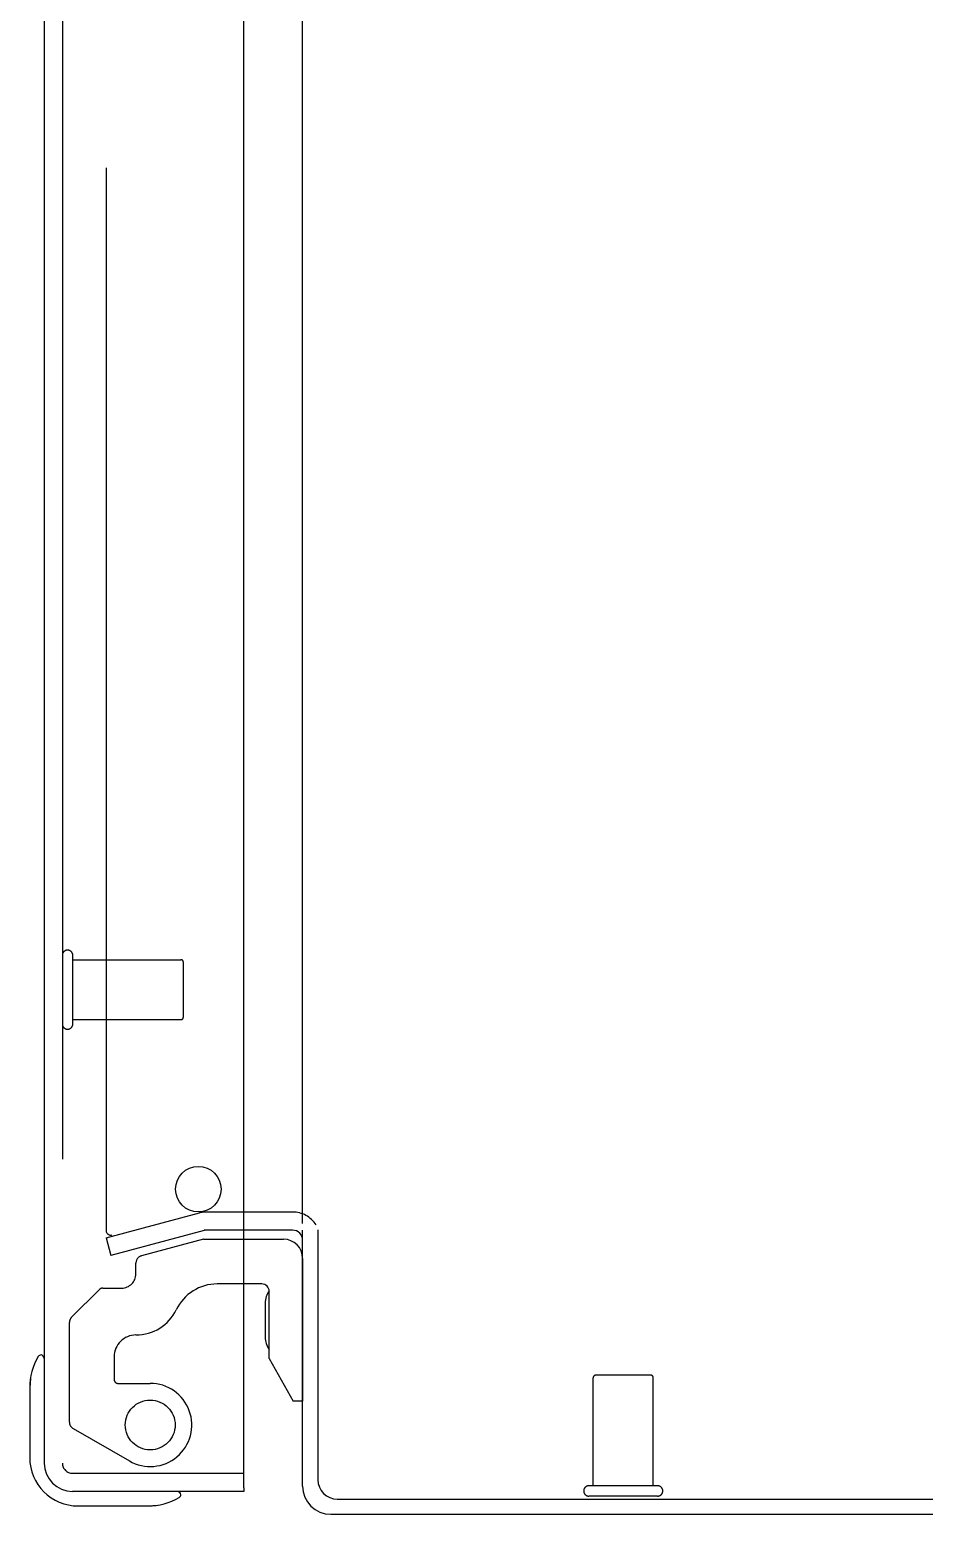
# Model space of a CAD drawing. Header units: inches. Extents: x 0 to 34.2, y 0 to 22.
# Drawn here: x 4.3294 to 4.519, y 9.683 to 9.9978 of the extents above; entities that cross this region are included whole.
import ezdxf

# ---------------------------------------------------------------- set-up
doc = ezdxf.new("R2010")
doc.units = ezdxf.units.IN
doc.header["$MEASUREMENT"] = 0
doc.linetypes.add('HIDDEN', pattern=[0.375, 0.25, -0.125])
doc.layers.add('DEFAULT_2', color=8, linetype='HIDDEN')
doc.layers.add('DOOR_ASSEMBLY', color=7, linetype='Continuous')

msp = doc.modelspace()

# ---------------------------------------------------------------- linework, layer by layer
at = {"color": 3, "linetype": 'Continuous'}
for p, q in [((4.387277440349045, 9.744656022136223), (4.387277440349045, 11.46709608466495)), ((4.385124133925054, 9.743271753720693), (4.374819024609224, 9.743271753720693)), ((4.387277440349045, 9.68902893951199), (4.387277440349045, 9.743271753720693)), ((4.390507399985262, 9.743368054864705), (4.390507399985262, 9.690361938726955)), ((4.394608936031386, 9.686260402680917), (4.995176351570562, 9.686260402680917)), ((4.393275936816435, 9.683030443044672), (4.995535235974561, 9.683030443044672))]:
    msp.add_line(p, q, dxfattribs=at)
for centre, radius, start, end in [((4.385124133925054, 9.741118447296529), 0.002153306424163778, 0, 90), ((4.393275936816435, 9.68902893951199), 0.005998496467313381, 180, 270), ((4.394608936031386, 9.690361938726955), 0.004101536046026243, 180, 270)]:
    msp.add_arc(centre, radius, start, end, dxfattribs=at)
at = {"layer": 'DEFAULT_2', "color": 8, "linetype": 'HIDDEN'}
for p, q in [((4.345614283562268, 11.46849564318645), (4.345614283562268, 9.743256463609587)), ((4.345614283562268, 9.741637953112338), (4.365410182325084, 9.746942248197708)), ((4.385124133925054, 9.74711694376384), (4.366737126877972, 9.74711694376384)), ((4.345614283562268, 9.741637953112338), (4.346609491978363, 9.737923784741216)), ((4.36640539074118, 9.743228079826594), (4.346609491978363, 9.737923784741216)), ((4.374819024609224, 9.743271753720693), (4.366737126877972, 9.743271753720693)), ((4.448851750240159, 9.689080208712562), (4.448851750240159, 9.711997541369746)), ((4.461053819977028, 9.712510233375497), (4.44936444224561, 9.712510233375497)), ((4.461566511982708, 9.689080208712562), (4.461566511982708, 9.711997541369746)), ((4.462489357592792, 9.689080208712562), (4.447928904629388, 9.689080208712562)), ((4.462489357592792, 9.686875633087826), (4.447928904629388, 9.686875633087826))]:
    msp.add_line(p, q, dxfattribs=at)
for points in [[(4.345614283562268, 9.743256463609587), (4.345619424181818, 9.743152520555391), (4.345634435982989, 9.74305067111488), (4.34565947066209, 9.742950413183152), (4.345694073168175, 9.742853253069832), (4.345738034405555, 9.742760236717855), (4.345790768259697, 9.742672243142817), (4.345851867114435, 9.742590253550043), (4.34592058637671, 9.742515007292695), (4.345996336512965, 9.74244738092027), (4.346078244751872, 9.74238794402335), (4.346165563619182, 9.74233743282765), (4.346257327680052, 9.742296224002876), (4.346352661953452, 9.74226488347894), (4.346450547623366, 9.742243579654664), (4.346550017798677, 9.742232685159744), (4.346604859283312, 9.742231099198301)], [(4.346604859283312, 9.742231099198301), (4.34665004174814, 9.742232153277689), (4.346749097324807, 9.742242071196875), (4.346847691914427, 9.742262409847672)]]:
    msp.add_lwpolyline(points, dxfattribs=at)
for centre, radius, start, end in [((4.366737126877972, 9.741990023706308), 0.005126920057532803, 90, 105.0000000000771), ((4.385124133925054, 9.741118447296529), 0.005998496467313381, 33.09982484254851, 90), ((4.366737126877972, 9.741990023706308), 0.001281730014383201, 90, 105.0000000000771), ((4.44936444224561, 9.711997541369746), 0.0005126920057532804, 89.9999972843156, 180), ((4.461053819977028, 9.711997541369746), 0.0005126920057532804, 0, 90.0000027156844), ((4.447928904629388, 9.687977920900199), 0.001102287812369553, 89.9999993065027, 270.0000000598518), ((4.462489357592792, 9.687977920900199), 0.001102287812369553, 269.999999940148, 90.0000006934973)]:
    msp.add_arc(centre, radius, start, end, dxfattribs=at)
at = {"layer": 'DOOR_ASSEMBLY', "color": 3, "linetype": 'Continuous'}
for p, q in [((4.374819024609224, 9.688644420507673), (4.374819024609224, 11.51357161498648)), ((4.332521934134363, 11.5083421565278), (4.332521934134363, 9.693873878966357)), ((4.374819024609224, 9.687875382499039), (4.338520430601752, 9.687875382499039))]:
    msp.add_line(p, q, dxfattribs=at)
at = {"layer": 'DOOR_ASSEMBLY', "color": 8, "linetype": 'HIDDEN'}
for p, q in [((4.336367124177761, 11.5083421565278), (4.336367124177761, 9.693873878966357)), ((4.338571699802619, 9.786978747211151), (4.338571699802619, 9.801539200174549)), ((4.338571699802619, 9.800616354564191), (4.361489032459723, 9.800616354564191)), ((4.362001724465632, 9.788414284827267), (4.362001724465632, 9.80010366255844)), ((4.338571699802619, 9.787901592821509), (4.361489032459723, 9.787901592821509)), ((4.366257068113207, 9.741349158699123), (4.353130953558695, 9.737832026904568)), ((4.366257068113207, 9.741349158699123), (4.374819024609224, 9.741349158699123)), ((4.351952961152527, 9.73401766301684), (4.351952961152527, 9.736296837312539)), ((4.387277440349045, 9.737298891853664), (4.387277440349045, 9.70705006351422)), ((4.344204024687222, 9.73069245215803), (4.338304423031598, 9.724792850502578)), ((4.344929080673777, 9.730992780182898), (4.348928078318629, 9.730992780182898)), ((4.374819024609224, 9.731864356592677), (4.369178573294917, 9.731864356592677)), ((4.337853930994392, 9.702566418393163), (4.337853930994392, 9.72370526652261)), ((4.347338733100953, 9.716432327219499), (4.347338733100953, 9.711613022365421)), ((4.348159040309994, 9.710792715156215), (4.354977843986426, 9.710792715156215)), ((4.338622969003026, 9.701234405489945), (4.350568692737168, 9.694337538672395)), ((4.338520430601752, 9.691720572542193), (4.374819024609224, 9.691720572542193))]:
    msp.add_line(p, q, dxfattribs=at)
at = {"layer": 'DOOR_ASSEMBLY', "color": 7, "linetype": 'Continuous'}
for p, q in [((4.374819024609224, 9.741349158699123), (4.383227173503331, 9.741349158699123)), ((4.378612945451756, 9.731864356592677), (4.374819024609224, 9.731864356592677)), ((4.380202290669432, 9.71607344281548), (4.380202290669432, 9.730275011374836)), ((4.379356348859957, 9.727788455146943), (4.379356666201284, 9.724199611106664)), ((4.379356666201284, 9.724199611106664), (4.379356348859957, 9.720610767066391)), ((4.380202290669432, 9.71607344281548), (4.385277941526507, 9.70705006351422)), ((4.32959409778103, 9.711832214342554), (4.329445782100057, 9.709887988096726)), ((4.329445782100057, 9.709887988096726), (4.329445782100057, 9.695053070579597)), ((4.387277440349045, 9.70705006351422), (4.385277941526507, 9.70705006351422)), ((4.374819024609224, 9.688644420507673), (4.374819024609224, 9.687875382499039)), ((4.354534539732166, 9.684799230464526), (4.356478765972929, 9.684947546145375)), ((4.339699622215022, 9.684799230464526), (4.354534539732166, 9.684799230464526))]:
    msp.add_line(p, q, dxfattribs=at)
at = {"layer": 'DOOR_ASSEMBLY', "color": 3, "linetype": 'Continuous'}
msp.add_circle((4.365180414900983, 9.7519618832182), 0.004819304854080836, dxfattribs=at)
at = {"layer": 'DOOR_ASSEMBLY', "color": 8, "linetype": 'HIDDEN'}
msp.add_circle((4.354977843986426, 9.70197441265726), 0.005280727659258788, dxfattribs=at)
for centre, radius, start, end in [((4.337469411989961, 9.801539200174549), 0.001102287812369553, 359.999999306499, 180.0000000599021), ((4.361489032459723, 9.80010366255844), 0.0005126920057532804, 359.9999972842963, 90), ((4.337469411989961, 9.786978747211151), 0.001102287812369553, 179.9999999400978, 6.934949618555424e-07), ((4.361489032459723, 9.788414284827267), 0.0005126920057532804, 270, 2.715697531439536e-06), ((4.353542306370201, 9.736296837312539), 0.001589345217835169, 105.0000000000771, 180), ((4.348928078318629, 9.73401766301684), 0.003024882833944354, 270, 0), ((4.344929080673777, 9.729967396171396), 0.001025384011506561, 90, 134.9999999999062), ((4.369178573294917, 9.722225746884522), 0.009638609708161673, 90, 154.2581996112835), ((4.351952961152527, 9.730531357377727), 0.009484802106435687, 270, 334.2581996049984), ((4.339392007011661, 9.72370526652261), 0.001538076017259841, 134.9999999999062, 180), ((4.351952961152527, 9.716432327219499), 0.004614228051779523, 90, 180), ((4.348159040309994, 9.711613022365421), 0.0008203072092052487, 180, 270), ((4.354977843986426, 9.70197441265726), 0.008818302498956421, 239.9999999998628, 90), ((4.339392007011661, 9.702566418393163), 0.001538076017259841, 180, 239.9999999998628), ((4.338520430601752, 9.693873878966357), 0.002153306424163778, 180, 270)]:
    msp.add_arc(centre, radius, start, end, dxfattribs=at)
at = {"layer": 'DOOR_ASSEMBLY', "color": 7, "linetype": 'Continuous'}
for centre, radius, start, end in [((4.383227173503331, 9.737298891853664), 0.004050266845450915, 0, 90), ((4.378612945451756, 9.730275011374836), 0.001589345217835169, 0, 90), ((4.38397057691199, 9.727788455146943), 0.004614228051779523, 145.0767703055127, 180), ((4.38397057691199, 9.720610767066391), 0.004614228051779523, 180, 215.1877475520187), ((4.342263082243878, 9.709887988096726), 0.01281730014383201, 149.1101133598101, 180), ((4.331923799365471, 9.71607344281548), 0.0007690380086299207, 96.37959155028732, 149.1101133598101), ((4.33175289612573, 9.71607344281548), 0.0007690380086299207, 0, 83.62040844971274), ((4.339699622215022, 9.695053070579597), 0.01025384011506561, 180, 270), ((4.354534539732166, 9.697616530608354), 0.01281730014383201, 270, 300.8898866400915), ((4.36071999445109, 9.68710634449042), 0.0007690380086299207, 6.379591550208251, 90), ((4.36071999445109, 9.687277247730169), 0.0007690380086299207, 300.8898866405282, 353.6204084497916)]:
    msp.add_arc(centre, radius, start, end, dxfattribs=at)
at = {"layer": 'DOOR_ASSEMBLY', "color": 3, "linetype": 'Continuous'}
msp.add_arc((4.338520430601752, 9.693873878966357), 0.005998496467313381, 180, 270, dxfattribs=at)

doc.saveas('drawing.dxf')
